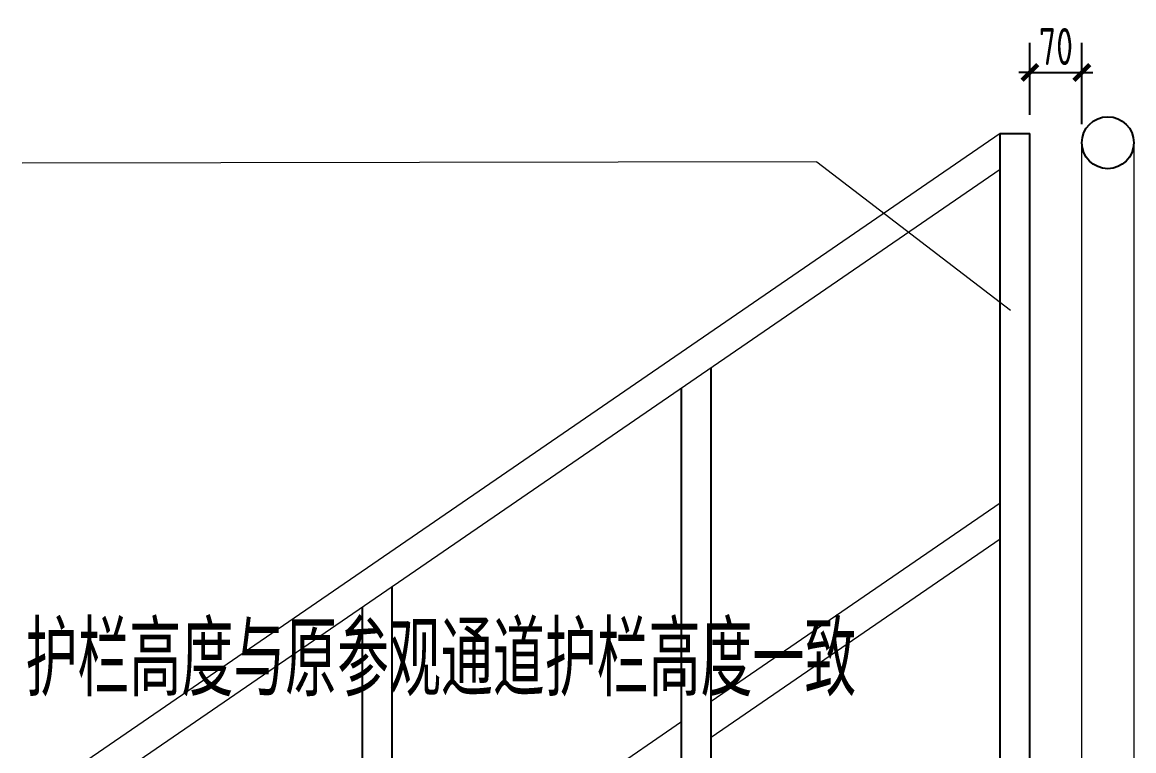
# Model space of a CAD drawing. Extents: x 498328 to 716449, y -893371 to -467753.
# Drawn here: x 560112 to 563110, y -866327 to -864360 of the extents above; entities that cross this region are included whole.
import ezdxf
from ezdxf.enums import TextEntityAlignment as Align

# ---------------------------------------------------------------- set-up
doc = ezdxf.new("R2010")
doc.units = 0
doc.header["$LTSCALE"] = 1000
doc.header["$PDMODE"] = 35
doc.header["$PDSIZE"] = 20
doc.layers.get('0').update_dxf_attribs({"linetype": 'CONTINUOUS'})
doc.layers.get('Defpoints').update_dxf_attribs({"linetype": 'CONTINUOUS'})
for name, color, linetype in [('1轮廓实线层', 7, 'CONTINUOUS'), ('DIM', 3, 'CONTINUOUS'), ('PUB_TEXT', 7, 'CONTINUOUS'), ('焊缝', 1, 'CONTINUOUS')]:
    doc.layers.add(name, color=color, linetype=linetype)
doc.styles.add('TSSD_DIMENSION', font='Tssdeng.shx', dxfattribs={"width": 0.7, "bigfont": 'hztxt.shx'})
doc.styles.add('TSSD_REIN', font='Tssdeng.shx', dxfattribs={"width": 0.7, "bigfont": 'hztxt.shx'})
doc.dimstyles.new('TSSD_100_100$0', dxfattribs={"dimtxt": 380, "dimasz": 100, "dimexe": 100, "dimexo": 250, "dimgap": 50, "dimtad": 1, "dimdec": 0, "dimzin": 0, "dimdsep": 46, "dimtxsty": 'TSSD_DIMENSION', "dimblk": 'ARCHTICK', "dimblk1": 'ARCHTICK', "dimblk2": 'ARCHTICK', "dimsah": 1, "dimcen": 0, "dimdle": 100, "dimclrt": 7, "dimadec": 0, "dimazin": 0, "dimtfac": 1, "dimtdec": 0, "dimtix": 1, "dimtmove": 2, "dimatfit": 3, "dimldrblk": 'ARCHTICK', "dimfxl": 0, "dimtolj": 1, "dimtzin": 0, "dimarcsym": 0})

# ---------------------------------------------------------------- blocks, each defined once
blk = doc.blocks.new('_ARCHTICK')
at = {"color": 0, "const_width": 0.4}
blk.add_lwpolyline([(-0.7071067811866669, -0.7071067811866669), (0.7071067811866669, 0.7071067811866669)], dxfattribs=at)
blk = doc.blocks.new('*D954')
at = {"layer": 'Defpoints', "color": 0, "transparency": 16777216}
for p in [(562969.6154107902, -864495.9863504242), (562829.6154107805, -864660.6844440831), (562969.6154107902, -864685.6386392835)]:
    blk.add_point(p, dxfattribs=at)
at = {"layer": 'DIM', "color": 0, "lineweight": -2, "transparency": 16777216}
for p, q in [((562829.6154107805, -864610.6844440831), (562829.6154107805, -864415.9863504242)), ((562969.6154107902, -864635.6386392835), (562969.6154107902, -864415.9863504242)), ((562829.6154107805, -864495.9863504242), (562799.6154107805, -864495.9863504242)), ((562829.6154107805, -864495.9863504242), (562969.6154107902, -864495.9863504242)), ((562969.6154107902, -864495.9863504242), (562999.6154107902, -864495.9863504242))]:
    blk.add_line(p, q, dxfattribs=at)
at = {"layer": 'DIM', "color": 0, "lineweight": -2, "transparency": 16777216, "xscale": 30, "yscale": 30, "zscale": 30}
blk.add_blockref('_ARCHTICK', (562829.6154107805, -864495.9863504242), dxfattribs=at)
at = {"layer": 'DIM', "color": 0, "lineweight": -2, "transparency": 16777216, "xscale": 30, "yscale": 30, "zscale": 30, "rotation": 180}
blk.add_blockref('_ARCHTICK', (562969.6154107902, -864495.9863504242), dxfattribs=at)
at = {"layer": 'DIM', "color": 7, "lineweight": 20, "transparency": 16777216, "insert": (562899.6154107854, -864425.9863504242), "char_height": 100, "attachment_point": 5, "style": 'TSSD_DIMENSION'}
blk.add_mtext('\\A1;70', dxfattribs=at)

msp = doc.modelspace()

# ---------------------------------------------------------------- linework, layer by layer
at = {"layer": '1轮廓实线层', "lineweight": 9}
for p, q in [((562749.6154107805, -864660.6844440831), (560170.8957270527, -866431.6575623307)), ((562749.6154107805, -864757.7335605533), (560250.8957270527, -866473.7655192969)), ((562749.6154107805, -865658.4332068753), (561970.0549744291, -866193.8076353327)), ((562749.6154107805, -865755.4823233455), (561970.0549744291, -866290.8567518028)), ((561890.0549744291, -866248.7487948367), (561109.9999431577, -866784.462893524))]:
    msp.add_line(p, q, dxfattribs=at)
at = {"layer": '1轮廓实线层', "lineweight": 20}
for p, q in [((562969.6154107902, -866885.6386392835), (562969.6154107902, -864685.6386392835)), ((563109.6154107902, -864685.6386392835), (563109.6154107896, -866885.6386392835))]:
    msp.add_line(p, q, dxfattribs=at)
at = {"layer": '焊缝', "color": 0}
for p, q in [((562749.6154107805, -866688.6948700481), (562749.6154107805, -864660.6844440831)), ((562749.6154107805, -864660.6844440831), (562829.6154107805, -864660.6844440831)), ((562829.6154107805, -866888.6948700483), (562829.6154107805, -864660.6844440831)), ((561970.0549744291, -866975.4171591972), (561970.0549744291, -865293.1079890108)), ((561890.0549744291, -867030.358318701), (561890.0549744291, -865348.0491485148)), ((561109.9999431577, -867566.0724173883), (561109.9999431577, -865883.763247202)), ((561029.9999431577, -867621.0135768923), (561029.9999431577, -865938.704406706))]:
    msp.add_line(p, q, dxfattribs=at)
at = {"layer": '焊缝', "color": 3, "lineweight": 9}
for q in [(560112.1995361845, -864740.8185602882), (562777.5135556702, -865137.3404479818)]:
    msp.add_line((562254.816182578, -864736.865912474), q, dxfattribs=at)
at = {"layer": '焊缝', "color": 0}
msp.add_circle((563039.6154107902, -864685.6386392835), 70, dxfattribs=at)

# ---------------------------------------------------------------- texts
at = {"layer": 'PUB_TEXT', "lineweight": 15, "style": 'TSSD_REIN', "width": 0.7}
msp.add_text('护栏高度与原参观通道护栏高度一致', height=200, dxfattribs=at).set_placement((561241.262007188, -866239.6551292834), align=Align.BOTTOM_CENTER)

# ---------------------------------------------------------------- dimensions: what is measured, and where the dimension line sits
at = {"layer": 'DIM', "lineweight": 20}
dim = msp.add_linear_dim(base=(562969.6154107902, -864495.9863504242), p1=(562829.6154107805, -864660.6844440831), p2=(562969.6154107902, -864685.6386392835), dimstyle='TSSD_100_100$0', override={"dimtxt": 100, "dimasz": 30, "dimexe": 80, "dimexo": 50, "dimgap": 20, "dimlfac": 0.5, "dimsah": 0, "dimatfit": 0}, dxfattribs=at)
dim.commit()
dim.dimension.update_dxf_attribs({"geometry": '*D954', "text_midpoint": (562899.6154107854, -864425.9863504242)})

doc.saveas('drawing.dxf')
